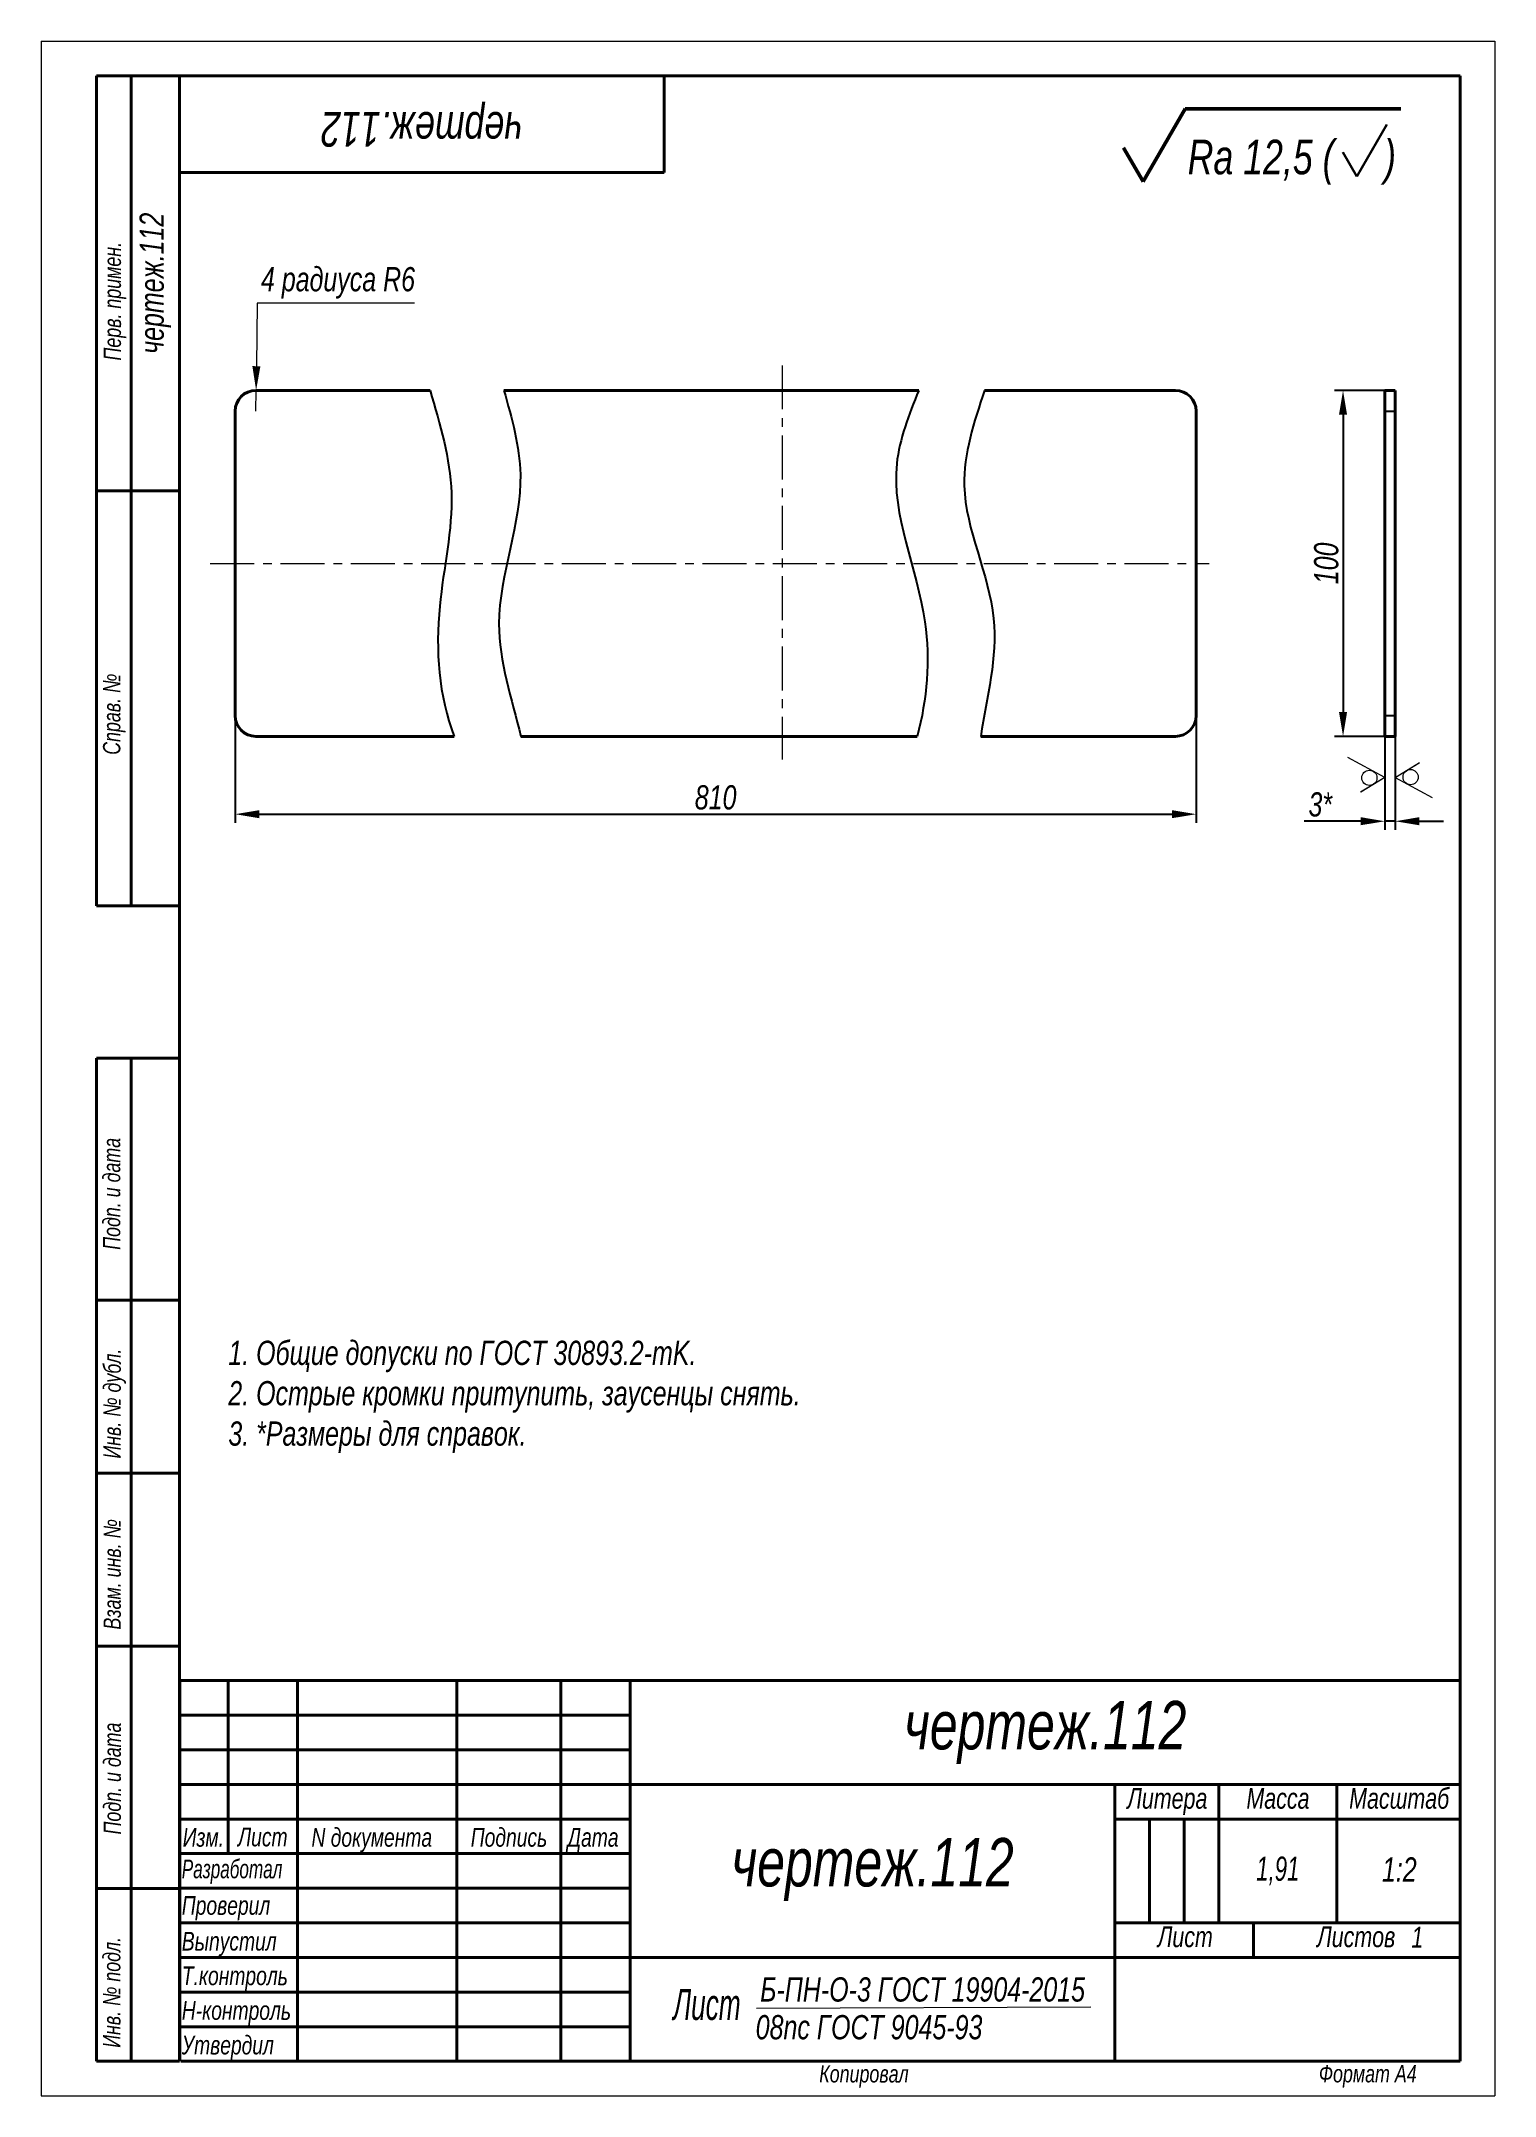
# Model space of a CAD drawing. Header units: millimetres. Extents: x 14052 to 14262, y -10084 to -9787.
import ezdxf

# ---------------------------------------------------------------- set-up
doc = ezdxf.new("R2010")
doc.units = ezdxf.units.MM
doc.linetypes.add('LT_08', pattern=[10.16, 6.35, -1.27, 1.27, -1.27])
for name, color, linetype, lineweight in [('Layer_01', 3, 'Continuous', 13), ('Layer_05', 7, 'Continuous', 40), ('Layer_08', 1, 'Continuous', 15), ('Layer_09', 6, 'Continuous', 15), ('Layer_15', 7, 'Continuous', 40), ('Layer_19', 7, 'Continuous', 50), ('Layer_20', 8, 'Continuous', 20)]:
    doc.layers.add(name, color=color, linetype=linetype, lineweight=lineweight)
doc.styles.add('Style_01', font='ARIALNI.TTF', dxfattribs={"width": 0.9, "height": 3.5})
doc.dimstyles.new('DimStyle_05', dxfattribs={"dimtxt": 3.5, "dimasz": 3.5, "dimexe": 1.25, "dimexo": 0, "dimtad": 1, "dimdec": 1, "dimlfac": 2, "dimtxsty": 'Style_01', "dimcen": 0, "dimazin": 3, "dimtfac": 1, "dimtdec": 1, "dimtmove": 0, "dimatfit": 3})
doc.dimstyles.new('DimStyle_18', dxfattribs={"dimtxt": 3.5, "dimasz": 3.5, "dimexe": 1, "dimexo": 0, "dimtad": 1, "dimdec": 0, "dimlfac": 2, "dimtxsty": 'Style_01', "dimcen": 0, "dimclrd": 256, "dimclre": 256, "dimclrt": 256, "dimazin": 3, "dimtfac": 1, "dimtdec": 0, "dimtmove": 0, "dimatfit": 3, "dimlwd": 13, "dimlwe": 13})

# ---------------------------------------------------------------- blocks, each defined once
blk = doc.blocks.new('*D41')
at = {"layer": 'Defpoints', "color": 0, "ltscale": 0.5, "transparency": 16777216}
for p in [(14079.61, -9884.23), (14218.43, -9884.22), (14218.43, -9898.48)]:
    blk.add_point(p, dxfattribs=at)
at = {"layer": 'Layer_08', "color": 0, "lineweight": -2, "ltscale": 0.5, "transparency": 16777216}
for p, q in [((14079.61, -9884.23), (14079.61, -9899.73)), ((14218.43, -9884.22), (14218.43, -9899.73)), ((14083.11, -9898.48), (14214.93, -9898.48))]:
    blk.add_line(p, q, dxfattribs=at)
at = {"layer": 'Layer_08', "color": 0, "ltscale": 0.5, "transparency": 16777216}
for points in [[(14083.11, -9897.9), (14083.11, -9899.06), (14079.61, -9898.48)], [(14214.93, -9897.9), (14214.93, -9899.06), (14218.43, -9898.48)]]:
    blk.add_solid(points, dxfattribs=at)
at = {"layer": 'Layer_08', "color": 0, "ltscale": 0.5, "transparency": 16777216, "insert": (14149.02, -9896.07), "char_height": 3.5, "attachment_point": 5, "style": 'Style_01'}
blk.add_mtext('810', dxfattribs=at)
blk = doc.blocks.new('Block_42')
at = {"layer": 'Layer_05', "lineweight": 13}
for p, q in [((-66.15, 295.11), (143.85, 295.11)), ((-66.15, 295.11), (-66.15, -1.89)), ((143.85, 295.11), (143.85, -1.89)), ((-66.15, -1.89), (143.85, -1.89))]:
    blk.add_line(p, q, dxfattribs=at)
at = {"layer": 'Layer_05', "linetype": 'Continuous'}
for p, q in [((-58.15, 170.11), (-58.15, 290.11)), ((-46.15, 290.11), (-58.15, 290.11)), ((-58.15, 170.11), (-58.15, 290.11)), ((-53.15, 170.11), (-53.15, 290.11)), ((-53.15, 170.11), (-53.15, 290.11)), ((-46.15, 290.11), (-46.15, 3.11)), ((138.85, 290.11), (-46.15, 290.11)), ((-46.15, 290.11), (-46.15, 3.11)), ((23.85, 276.11), (23.85, 290.11)), ((138.85, 3.11), (138.85, 290.11)), ((-46.15, 276.11), (23.85, 276.11)), ((-58.15, 230.11), (-46.15, 230.11)), ((-46.15, 230.11), (-58.15, 230.11)), ((-58.15, 170.11), (-46.15, 170.11)), ((-58.15, 3.11), (-58.15, 148.11)), ((-58.15, 148.11), (-46.15, 148.11)), ((-53.15, 3.11), (-53.15, 148.11)), ((-46.15, 113.11), (-58.15, 113.11)), ((-46.15, 88.11), (-58.15, 88.11)), ((-46.15, 63.11), (-58.15, 63.11)), ((-46.12, 53.14), (18.93, 53.14)), ((-46.12, 48.14), (18.93, 48.14)), ((-46.12, 43.14), (18.93, 43.14)), ((93.98, 38.13), (93.98, 23.12)), ((98.98, 38.13), (98.98, 23.12)), ((-58.15, 28.11), (-46.15, 28.11)), ((-46.12, 28.13), (18.93, 28.13)), ((-46.12, 23.12), (18.93, 23.12)), ((-46.12, 18.12), (18.93, 18.12)), ((-46.12, 13.12), (18.93, 13.12)), ((-46.12, 8.11), (18.93, 8.11)), ((-58.15, 3.11), (-46.15, 3.11)), ((138.85, 3.11), (-45.99, 3.11))]:
    blk.add_line(p, q, dxfattribs=at)
for points in [[(138.85, 58.15), (-46.12, 58.15), (-46.12, 3.11)], [(-39.11, 58.15), (-39.11, 33.13)], [(-29.1, 58.15), (-29.1, 3.11)], [(-6.09, 58.15), (-6.09, 3.11)], [(8.92, 58.15), (8.92, 3.11)], [(18.93, 58.15), (18.93, 3.11)], [(138.85, 43.14), (18.93, 43.14)], [(138.85, 43.14), (18.93, 43.14)], [(88.97, 43.14), (88.97, 3.11)], [(103.98, 43.14), (103.98, 23.12)], [(121, 43.14), (121, 23.12)], [(121, 43.14), (121, 23.12)], [(-46.12, 38.13), (18.93, 38.13)], [(88.97, 38.13), (138.85, 38.13)], [(-46.12, 33.13), (18.93, 33.13)], [(88.97, 23.12), (138.85, 23.12)], [(108.99, 23.12), (108.99, 18.12)], [(18.93, 18.12), (138.85, 18.12)]]:
    blk.add_lwpolyline(points, dxfattribs=at)
at = {"layer": 'Layer_01', "linetype": 'Continuous', "char_height": 2.5, "attachment_point": 1, "rotation": 90, "style": 'Style_01'}
for s, insert in [('Перв. примен.', (-57.12, 248.94)), ('Справ. №', (-57.21, 191.95)), ('Подп. и дата', (-57.22, 120.41)), ('Инв. № дубл.', (-57.15, 90.23)), ('Взам. инв. №', (-57.14, 65.51)), ('Подп. и дата', (-57.13, 35.9)), ('Инв. № подл.', (-57.21, 5.07))]:
    blk.add_mtext(s, dxfattribs=dict(at, insert=insert))
at = {"layer": 'Layer_01', "linetype": 'Continuous', "char_height": 2.5, "attachment_point": 1, "style": 'Style_01'}
for s, insert in [('Копировал', (46.25, 2.55)), ('Формат А4', (118.42, 2.57))]:
    blk.add_mtext(s, dxfattribs=dict(at, insert=insert))
at = {"layer": 'Layer_05', "linetype": 'Continuous', "style": 'Style_01'}
for s, height, width, p in [('Литера', 3, 0.9, (90.74, 39.62)), ('Масса', 3, 0.9, (107.96, 39.62)), ('Масштаб', 3, 0.9, (122.8, 39.62)), ('Изм.', 2.7, 0.9, (-45.7, 34.13)), ('Лист', 2.7, 0.9, (-37.72, 34.18)), ('N документа', 2.7, 0.9, (-27.1, 34.13)), ('Подпись', 2.7, 0.9, (-4.09, 34.13)), ('Дата', 2.7, 0.9, (9.89, 34.13)), ('Разработал', 2.7, 0.8, (-45.83, 29.57)), ('Проверил', 2.7, 0.9, (-45.83, 24.29)), ('Выпустил', 2.7, 0.9, (-45.83, 19.12)), ('Лист ', 3, 0.9, (95.14, 19.61)), ('Листов ', 3, 0.9, (118.16, 19.61)), ('Т.контроль', 2.7, 0.9, (-45.83, 14.12)), ('Н-контроль', 2.7, 0.9, (-45.83, 9.11)), ('Утвердил', 2.7, 0.9, (-45.83, 4.11))]:
    blk.add_text(s, height=height, dxfattribs=dict(at, width=width)).set_placement(p)
blk = doc.blocks.new('*D42')
at = {"layer": 'Defpoints', "color": 0, "ltscale": 0.5, "transparency": 16777216}
for p in [(14246.43, -9837.23), (14239.65, -9887.23), (14246.43, -9887.23)]:
    blk.add_point(p, dxfattribs=at)
at = {"layer": 'Layer_08', "color": 0, "lineweight": -2, "ltscale": 0.5, "transparency": 16777216}
for p, q in [((14246.43, -9837.23), (14238.4, -9837.23)), ((14239.65, -9840.73), (14239.65, -9883.73)), ((14246.43, -9887.23), (14238.4, -9887.23))]:
    blk.add_line(p, q, dxfattribs=at)
at = {"layer": 'Layer_08', "color": 0, "ltscale": 0.5, "transparency": 16777216}
for points in [[(14239.07, -9840.73), (14240.23, -9840.73), (14239.65, -9837.23)], [(14239.07, -9883.73), (14240.23, -9883.73), (14239.65, -9887.23)]]:
    blk.add_solid(points, dxfattribs=at)
at = {"layer": 'Layer_08', "color": 0, "ltscale": 0.5, "transparency": 16777216, "insert": (14237.24, -9862.23), "char_height": 3.5, "attachment_point": 5, "rotation": 90, "style": 'Style_01'}
blk.add_mtext('100', dxfattribs=at)
blk = doc.blocks.new('*D43')
at = {"layer": 'Defpoints', "color": 0, "ltscale": 0.5, "transparency": 16777216}
for p in [(14245.68, -9887.23), (14247.18, -9887.23), (14245.68, -9899.5)]:
    blk.add_point(p, dxfattribs=at)
at = {"layer": 'Layer_08', "color": 0, "lineweight": -2, "ltscale": 0.5, "transparency": 16777216}
for p, q in [((14245.68, -9887.23), (14245.68, -9900.75)), ((14247.18, -9887.23), (14247.18, -9900.75)), ((14242.18, -9899.5), (14234.05, -9899.5)), ((14247.18, -9899.5), (14245.68, -9899.5)), ((14250.68, -9899.5), (14254.18, -9899.5))]:
    blk.add_line(p, q, dxfattribs=at)
at = {"layer": 'Layer_08', "color": 0, "ltscale": 0.5, "transparency": 16777216}
for points in [[(14242.18, -9898.91), (14242.18, -9900.08), (14245.68, -9899.5)], [(14250.68, -9898.91), (14250.68, -9900.08), (14247.18, -9899.5)]]:
    blk.add_solid(points, dxfattribs=at)
at = {"layer": 'Layer_08', "color": 0, "ltscale": 0.5, "transparency": 16777216, "insert": (14236.36, -9897.09), "char_height": 3.5, "attachment_point": 5, "style": 'Style_01'}
blk.add_mtext('3*', dxfattribs=at)
blk = doc.blocks.new('*D44')
at = {"layer": 'Defpoints', "color": 0, "ltscale": 0.5, "transparency": 16777216}
for p in [(14082.64, -9837.23), (14082.61, -9840.23)]:
    blk.add_point(p, dxfattribs=at)
at = {"layer": 'Layer_08', "linetype": 'Continuous', "lineweight": 13, "ltscale": 0.5, "transparency": 16777216}
for p, q in [((14082.77, -9824.6), (14082.68, -9833.73)), ((14105.53, -9824.6), (14082.77, -9824.6)), ((14082.61, -9840.23), (14082.64, -9837.23))]:
    blk.add_line(p, q, dxfattribs=at)
blk.add_arc((14082.61, -9840.23), 3, 70.3158, 90, dxfattribs=at)
at = {"layer": 'Layer_08', "ltscale": 0.5, "transparency": 16777216}
blk.add_solid([(14082.1, -9833.72), (14083.26, -9833.73), (14082.64, -9837.23)], dxfattribs=at)
at = {"layer": 'Layer_08', "ltscale": 0.5, "transparency": 16777216, "insert": (14094.47, -9821.68), "char_height": 3.5, "attachment_point": 5, "style": 'Style_01'}
blk.add_mtext('4 радиуса R6', dxfattribs=at)

msp = doc.modelspace()

# ---------------------------------------------------------------- linework, layer by layer
at = {"layer": 'Layer_01', "lineweight": 13, "ltscale": 0.303109}
msp.add_line((14210.778, -9807.051), (14216.841, -9796.551), dxfattribs=at)
msp.add_line((14210.778, -9807.051), (14216.841, -9796.551), dxfattribs=at)
msp.add_line((14210.778, -9807.051), (14216.841, -9796.551), dxfattribs=at)
at = {"layer": 'Layer_01', "lineweight": 30}
for q in [(14245.965, -9798.798), (14245.965, -9798.798), (14245.965, -9798.798), (14245.965, -9798.798), (14239.614, -9802.798), (14239.614, -9802.798), (14239.614, -9802.798), (14239.614, -9802.798)]:
    msp.add_line((14241.635, -9806.298), q, dxfattribs=at)
at = {"layer": 'Layer_01', "lineweight": 13, "ltscale": 0.141451}
msp.add_line((14210.778, -9807.051), (14207.949, -9802.151), dxfattribs=at)
msp.add_line((14210.778, -9807.051), (14207.949, -9802.151), dxfattribs=at)
msp.add_line((14210.778, -9807.051), (14207.949, -9802.151), dxfattribs=at)
at = {"layer": 'Layer_01'}
msp.add_line((14154.945, -10071.052), (14203.238, -10070.867), dxfattribs=at)
at = {"layer": 'Layer_09', "linetype": 'LT_08'}
for p, q in [((14158.623, -9833.603), (14158.623, -9890.567)), ((14076.024, -9862.228), (14220.315, -9862.228))]:
    msp.add_line(p, q, dxfattribs=at)
at = {"layer": 'Layer_15', "linetype": 'Continuous'}
for p, q in [((14107.763, -9837.228), (14082.616, -9837.228)), ((14178.35, -9837.228), (14118.425, -9837.228)), ((14215.424, -9837.228), (14187.874, -9837.228)), ((14245.681, -9840.228), (14245.681, -9837.228)), ((14245.681, -9837.228), (14247.181, -9837.228)), ((14247.181, -9840.228), (14247.181, -9837.228)), ((14079.612, -9840.228), (14079.612, -9884.228)), ((14218.427, -9884.228), (14218.427, -9840.228)), ((14245.681, -9884.228), (14245.681, -9840.228)), ((14247.181, -9884.228), (14247.181, -9840.228)), ((14245.681, -9887.228), (14245.681, -9884.228)), ((14247.181, -9887.228), (14247.181, -9884.228)), ((14082.612, -9887.228), (14111.27, -9887.228)), ((14120.876, -9887.228), (14178.123, -9887.228)), ((14187.319, -9887.228), (14215.428, -9887.228)), ((14245.681, -9887.228), (14247.181, -9887.228))]:
    msp.add_line(p, q, dxfattribs=at)
at = {"layer": 'Layer_15', "linetype": 'Continuous', "lineweight": -3}
for p, q in [((14245.681, -9840.228), (14247.181, -9840.228)), ((14245.681, -9884.228), (14247.181, -9884.228))]:
    msp.add_line(p, q, dxfattribs=at)
at = {"layer": 'Layer_15', "linetype": 'Continuous'}
for centre, start, end in [((14082.612, -9840.228), 90, 180), ((14215.428, -9840.228), 0, 90), ((14082.612, -9884.228), 180, 270), ((14215.428, -9884.228), 270, 0)]:
    msp.add_arc(centre, 3, start, end, dxfattribs=at)
at = {"layer": 'Layer_15', "linetype": 'Continuous', "lineweight": -3}
for points, knots in [([(14107.763, -9837.228), (14109.219, -9842.149), (14112.263, -9852.441), (14108.172, -9869.097), (14108.978, -9881.367), (14111.27, -9887.228)], [0, 0, 0, 0, 15.1121708, 31.6029596, 50.5220864, 50.5220864, 50.5220864, 50.5220864]), ([(14118.425, -9837.228), (14119.578, -9841.262), (14122.767, -9852.414), (14115.296, -9869.287), (14119.552, -9881.82), (14120.876, -9887.228)], [0, 0, 0, 0, 12.3618861, 34.1737821, 50.75969, 50.75969, 50.75969, 50.75969]), ([(14178.35, -9837.228), (14176.951, -9840.744), (14172.608, -9851.659), (14180.781, -9868.341), (14179.56, -9881.889), (14178.123, -9887.228)], [0, 0, 0, 0, 11.0492441, 34.2991669, 50.8657674, 50.8657674, 50.8657674, 50.8657674]), ([(14187.874, -9837.228), (14186.338, -9841.82), (14182.653, -9852.838), (14191.5, -9869.259), (14188.214, -9881.554), (14187.319, -9887.228)], [0, 0, 0, 0, 14.0683972, 33.7512797, 50.8771076, 50.8771076, 50.8771076, 50.8771076])]:
    msp.add_open_spline(points, degree=3, knots=knots, dxfattribs=at)
at = {"layer": 'Layer_19', "lineweight": 50}
for p, q in [((14210.778, -9807.051), (14216.841, -9796.551)), ((14216.841, -9796.551), (14247.982, -9796.551)), ((14210.778, -9807.051), (14207.949, -9802.151))]:
    msp.add_line(p, q, dxfattribs=at)
at = {"layer": 'Layer_20', "color": 1, "lineweight": 13, "ltscale": 0.303109}
for p, q in [((14245.681, -9893.178), (14240.362, -9890.271)), ((14245.681, -9893.178), (14240.362, -9890.271)), ((14245.681, -9893.178), (14240.362, -9890.271)), ((14245.681, -9893.178), (14240.362, -9890.271)), ((14247.181, -9893.161), (14252.501, -9896.068)), ((14247.181, -9893.161), (14252.501, -9896.068)), ((14247.181, -9893.161), (14252.501, -9896.068)), ((14247.181, -9893.161), (14252.501, -9896.068))]:
    msp.add_line(p, q, dxfattribs=at)
at = {"layer": 'Layer_20', "color": 1, "lineweight": 13, "ltscale": 0.141451}
for p, q in [((14247.181, -9893.161), (14250.681, -9891.029)), ((14247.181, -9893.161), (14250.633, -9891.059)), ((14247.181, -9893.161), (14250.633, -9891.059)), ((14247.181, -9893.161), (14250.633, -9891.059)), ((14245.681, -9893.178), (14242.181, -9895.31)), ((14245.681, -9893.178), (14242.23, -9895.28)), ((14245.681, -9893.178), (14242.23, -9895.28)), ((14245.681, -9893.178), (14242.23, -9895.28))]:
    msp.add_line(p, q, dxfattribs=at)
at = {"layer": 'Layer_20', "color": 1, "lineweight": 13}
for centre in [(14243.453, -9893.222), (14243.453, -9893.222), (14243.453, -9893.222), (14243.453, -9893.222), (14249.41, -9893.118), (14249.41, -9893.118), (14249.41, -9893.118), (14249.41, -9893.118)]:
    msp.add_circle(centre, 1.098, dxfattribs=at)

# ---------------------------------------------------------------- block references
at = {"layer": 'Layer_08'}
msp.add_blockref('Block_42', (14117.736, -10081.848), dxfattribs=at)

# ---------------------------------------------------------------- texts
at = {"layer": 'Layer_01', "style": 'Style_01'}
for s, height, width, p in [('Rа 12,5 (     )', 5, 0.9, (14217.213, -9805.991)), ('1:2', 3.5, 0.9, (14245.277, -10052.755)), ('1', 3, 0.9, (14249.526, -10062.289)), ('Лист', 4.5, 0.735, (14142.882, -10072.762))]:
    msp.add_text(s, height=height, dxfattribs=dict(at, width=width)).set_placement(p)
at = {"layer": 'Layer_01', "attachment_point": 5, "style": 'Style_01'}
for insert, char_height, width, rotation in [((14106.583, -9798.738), 5, 70, 180), ((14068.083, -9821.738), 3.5, 60, 90)]:
    msp.add_mtext('чертеж.112', dxfattribs=dict(at, insert=insert, char_height=char_height, width=width, rotation=rotation))
at = {"layer": 'Layer_01', "insert": (14078.626, -9990.812), "char_height": 3.5, "attachment_point": 7, "style": 'Style_01'}
msp.add_mtext_dynamic_manual_height_columns('1. Общие допуски по ГОСТ 30893.2-mK.\\P2. Острые кромки притупить, заусенцы снять.\\P3. *Размеры для справок.', width=195.13822, gutter_width=17.5, heights=[-16.317], dxfattribs=at)
at = {"layer": 'Layer_01', "style": 'Style_01'}
for s, insert, char_height, width, attachment_point in [('чертеж.112', (14196.624, -10031.206), 7, 119.91898, 5), ('чертеж.112', (14171.688, -10051.021), 7, 70.04667, 5), ('{\\W0.8;1,91}', (14230.227, -10051.219), 3.5, 17.01133, 5), ('Б-ПН-О-3 ГОСТ 19904-2015 ', (14155.457, -10066.601), 3.5, 80.46037, 1), ('08пс ГОСТ 9045-93', (14154.807, -10072.056), 3.5, 80.46037, 1)]:
    msp.add_mtext(s, dxfattribs=dict(at, insert=insert, char_height=char_height, width=width, attachment_point=attachment_point))

# ---------------------------------------------------------------- dimensions: what is measured, and where the dimension line sits
at = {"layer": 'Layer_08', "ltscale": 0.5}
dim = msp.add_radius_dim(center=(14082.612, -9840.228), mpoint=(14082.643, -9837.228), text='4 радиуса <>', dimstyle='DimStyle_18', dxfattribs=at)
dim.commit()
dim.dimension.update_dxf_attribs({"geometry": '*D44', "text_midpoint": (14094.465, -9824.598), "dimtype": 164})
dim = msp.add_linear_dim(base=(14239.649, -9887.228), p1=(14246.431, -9837.228), p2=(14246.431, -9887.228), angle=90, dimstyle='DimStyle_05', dxfattribs=at)
dim.commit()
dim.dimension.update_dxf_attribs({"geometry": '*D42', "text_midpoint": (14237.237, -9862.228)})
dim = msp.add_linear_dim(base=(14218.427, -9898.479), p1=(14079.612, -9884.228), p2=(14218.427, -9884.222), text='810', dimstyle='DimStyle_05', dxfattribs=at)
dim.commit()
dim.dimension.update_dxf_attribs({"geometry": '*D41', "text_midpoint": (14149.02, -9898.479), "dimtype": 160})
dim = msp.add_linear_dim(base=(14245.681, -9899.498), p1=(14247.181, -9887.228), p2=(14245.681, -9887.228), text='<>*', dimstyle='DimStyle_05', dxfattribs=at)
dim.commit()
dim.dimension.update_dxf_attribs({"geometry": '*D43', "text_midpoint": (14236.363, -9897.086)})

doc.saveas('drawing.dxf')
